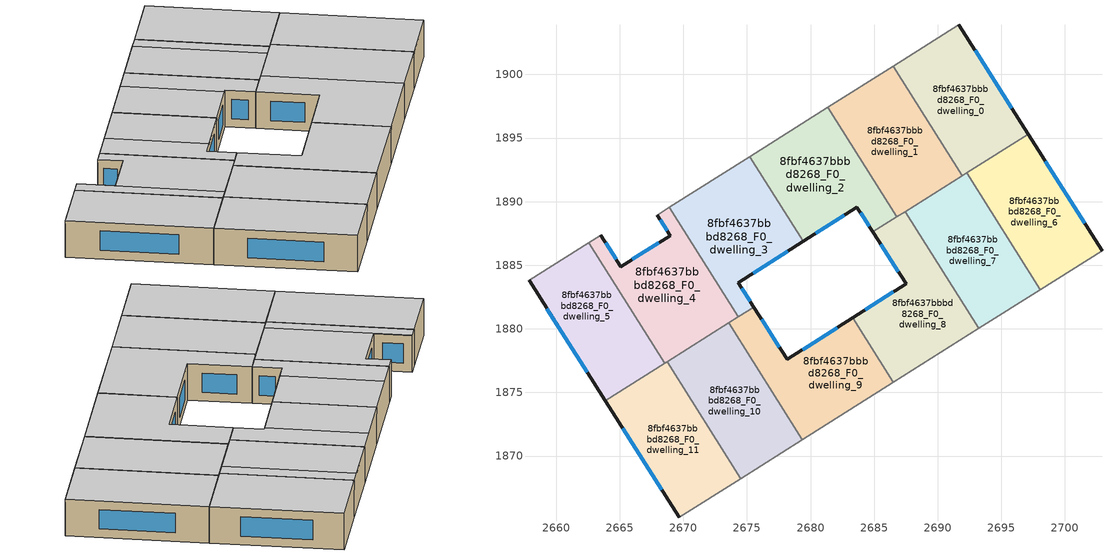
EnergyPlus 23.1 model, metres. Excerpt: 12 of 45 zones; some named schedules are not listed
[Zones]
8fbf4637bbbd8268_F0_dwelling_0
 floor ground (EU_floor_Construction): 2691.65,1903.91 2697.1,1895.31 2691.93,1892.05 2686.5,1900.66 z0
 wall outside (EU_wall_Construction): 2697.1,1895.31 2691.65,1903.91 z0:3
 wall to 8fbf4637bbbd8268_F0_dwelling_1 (EU_wall_Construction): 2686.5,1900.66 2691.93,1892.05 z0:3
 wall adiabatic (EU_wall_Construction): 2691.65,1903.91 2686.5,1900.66 z0:3
 wall to 8fbf4637bbbd8268_F0_dwelling_6 (EU_wall_Construction): 2692.28,1892.27 2697.1,1895.31 z0:3
 wall to 8fbf4637bbbd8268_F0_dwelling_7 (EU_wall_Construction): 2691.93,1892.05 2692.28,1892.27 z0:3
 window (EU_Window_Construction): 2695.82,1897.33 2692.93,1901.89 z0.7:2.3
 ceiling to 8fbf4637bbbd8268_F1_dwelling_0 (EU_floor_Construction): 2697.1,1895.31 2691.65,1903.91 2686.5,1900.66 2691.93,1892.05 z3
8fbf4637bbbd8268_F0_dwelling_1
 floor ground (EU_floor_Construction): 2686.5,1900.66 2691.93,1892.05 2686.77,1888.8 2681.34,1897.41 z0
 wall to 8fbf4637bbbd8268_F0_dwelling_2 (EU_wall_Construction): 2681.34,1897.41 2686.77,1888.8 z0:3
 wall adiabatic (EU_wall_Construction): 2686.5,1900.66 2681.34,1897.41 z0:3
 wall to 8fbf4637bbbd8268_F0_dwelling_7 (EU_wall_Construction): 2687.43,1889.21 2691.93,1892.05 z0:3
 wall to 8fbf4637bbbd8268_F0_dwelling_8 (EU_wall_Construction): 2686.77,1888.8 2687.43,1889.21 z0:3
 ceiling adiabatic (EU_roof_Construction): 2690.9,1891.4 2685.47,1900.01 2681.34,1897.41 2686.77,1888.8 z3
 ceiling to 8fbf4637bbbd8268_F1_dwelling_0 (EU_floor_Construction): 2691.93,1892.05 2686.5,1900.66 2685.47,1900.01 2690.9,1891.4 z3
8fbf4637bbbd8268_F0_dwelling_10
 floor ground (EU_floor_Construction): 2673.56,1880.46 2679.35,1871.29 2674.51,1868.23 2668.72,1877.41 z0
 wall to 8fbf4637bbbd8268_F0_dwelling_9 (EU_wall_Construction): 2679.35,1871.29 2673.56,1880.46 z0:3
 wall adiabatic (EU_wall_Construction): 2674.51,1868.23 2679.35,1871.29 z0:3
 wall to 8fbf4637bbbd8268_F0_dwelling_11 (EU_wall_Construction): 2668.72,1877.41 2674.51,1868.23 z0:3
 wall to 8fbf4637bbbd8268_F0_dwelling_4 (EU_wall_Construction): 2673.56,1880.46 2668.72,1877.41 z0:3
 ceiling to 8fbf4637bbbd8268_F1_dwelling_9 (EU_floor_Construction): 2679.35,1871.29 2673.56,1880.46 2668.72,1877.41 2674.51,1868.23 z3
8fbf4637bbbd8268_F0_dwelling_11
 floor ground (EU_floor_Construction): 2668.72,1877.41 2674.51,1868.23 2669.67,1865.19 2663.86,1874.35 z0
 wall outside (EU_wall_Construction): 2663.86,1874.35 2669.67,1865.19 z0:3
 wall adiabatic (EU_wall_Construction): 2669.67,1865.19 2674.51,1868.23 z0:3
 wall to 8fbf4637bbbd8268_F0_dwelling_5 (EU_wall_Construction): 2668.54,1877.3 2663.86,1874.35 z0:3
 wall to 8fbf4637bbbd8268_F0_dwelling_4 (EU_wall_Construction): 2668.72,1877.41 2668.54,1877.3 z0:3
 window (EU_Window_Construction): 2665.23,1872.2 2668.31,1867.34 z0.7:2.3
 ceiling to 8fbf4637bbbd8268_F1_dwelling_10 (EU_floor_Construction): 2674.51,1868.23 2668.72,1877.41 2663.86,1874.35 2669.67,1865.19 z3
8fbf4637bbbd8268_F0_dwelling_2
 floor ground (EU_floor_Construction): 2681.34,1897.41 2686.77,1888.8 2684.9,1887.62 2683.64,1889.57 2679.42,1886.88 2675.22,1893.54 z0
 wall outside (EU_wall_Construction): 2679.42,1886.88 2683.64,1889.57 2684.9,1887.62 z0:3
 wall to 8fbf4637bbbd8268_F0_dwelling_3 (EU_wall_Construction): 2675.22,1893.54 2679.42,1886.88 z0:3
 wall adiabatic (EU_wall_Construction): 2681.34,1897.41 2675.22,1893.54 z0:3
 wall to 8fbf4637bbbd8268_F0_dwelling_8 (EU_wall_Construction): 2684.9,1887.62 2686.77,1888.8 z0:3
 window (EU_Window_Construction): 2683.94,1889.11 2684.61,1888.08 / 2680.41,1887.51 2682.65,1888.94 z0.7:2.3
 ceiling adiabatic (EU_roof_Construction): 2683.41,1889.43 2679.23,1896.07 2675.22,1893.54 2679.42,1886.88 z3
 ceiling to 8fbf4637bbbd8268_F1_dwelling_1 (EU_floor_Construction): 2686.77,1888.8 2681.34,1897.41 2679.23,1896.07 2683.41,1889.43 2683.64,1889.57 2684.9,1887.62 z3
8fbf4637bbbd8268_F0_dwelling_3
 floor ground (EU_floor_Construction): 2675.22,1893.54 2679.42,1886.88 2674.32,1883.62 2675.54,1881.71 2674.34,1880.96 2668.91,1889.56 z0
 wall outside (EU_wall_Construction): 2675.54,1881.71 2674.32,1883.62 2679.42,1886.88 z0:3
 wall to 8fbf4637bbbd8268_F0_dwelling_4 (EU_wall_Construction): 2668.91,1889.56 2674.34,1880.96 z0:3
 wall adiabatic (EU_wall_Construction): 2675.22,1893.54 2668.91,1889.56 z0:3
 wall to 8fbf4637bbbd8268_F0_dwelling_9 (EU_wall_Construction): 2674.34,1880.96 2675.54,1881.71 z0:3
 window (EU_Window_Construction): 2675.25,1882.16 2674.61,1883.17 / 2675.52,1884.38 2678.22,1886.11 z0.7:2.3
 ceiling to 8fbf4637bbbd8268_F1_dwelling_3 (EU_floor_Construction): 2675.54,1881.71 2674.32,1883.62 2675.44,1884.34 2671.23,1891.02 2668.91,1889.56 2674.34,1880.96 z3
 ceiling adiabatic (EU_roof_Construction): 2679.42,1886.88 2675.22,1893.54 2671.23,1891.02 2675.44,1884.34 z3
8fbf4637bbbd8268_F0_dwelling_4
 floor ground (EU_floor_Construction): 2668.91,1889.56 2674.34,1880.96 2668.54,1877.3 2662.57,1886.77 2663.52,1887.37 2665.09,1884.89 2668.96,1887.33 2667.94,1888.95 z0
 wall outside (EU_wall_Construction): 2667.94,1888.95 2668.96,1887.33 2665.09,1884.89 2663.52,1887.37 z0:3
 wall adiabatic (EU_wall_Construction): 2668.91,1889.56 2667.94,1888.95 / 2663.52,1887.37 2662.57,1886.77 z0:3
 wall to 8fbf4637bbbd8268_F0_dwelling_5 (EU_wall_Construction): 2662.57,1886.77 2668.54,1877.3 z0:3
 wall to 8fbf4637bbbd8268_F0_dwelling_9 (EU_wall_Construction): 2673.56,1880.46 2674.34,1880.95 z0:3
 window (EU_Window_Construction): 2664.72,1885.47 2663.89,1886.79 / 2668.05,1886.76 2666,1885.47 / 2668.18,1888.57 2668.72,1887.71 z0.7:2.3
 ceiling to 8fbf4637bbbd8268_F1_dwelling_4 (EU_floor_Construction): 2669.48,1877.89 2663.51,1887.36 2662.57,1886.77 2668.54,1877.3 z3
 ceiling to 8fbf4637bbbd8268_F1_dwelling_3 (EU_floor_Construction): 2674.34,1880.96 2668.91,1889.56 2667.94,1888.95 2668.96,1887.33 2665.09,1884.89 2663.52,1887.37 2663.51,1887.36 2669.48,1877.89 z3
8fbf4637bbbd8268_F0_dwelling_5
 floor ground (EU_floor_Construction): 2662.57,1886.77 2668.54,1877.3 2663.86,1874.35 2657.87,1883.8 z0
 wall outside (EU_wall_Construction): 2657.87,1883.8 2663.86,1874.35 z0:3
 wall adiabatic (EU_wall_Construction): 2662.57,1886.77 2657.87,1883.8 z0:3
 window (EU_Window_Construction): 2659.28,1881.58 2662.46,1876.57 z0.7:2.3
 ceiling to 8fbf4637bbbd8268_F1_dwelling_4 (EU_floor_Construction): 2668.54,1877.3 2662.57,1886.77 2657.87,1883.8 2663.86,1874.35 z3
8fbf4637bbbd8268_F0_dwelling_6
 floor ground (EU_floor_Construction): 2697.1,1895.31 2702.92,1886.15 2698.06,1883.09 2692.28,1892.27 z0
 wall outside (EU_wall_Construction): 2702.92,1886.15 2697.1,1895.31 z0:3
 wall adiabatic (EU_wall_Construction): 2698.06,1883.09 2702.92,1886.15 z0:3
 wall to 8fbf4637bbbd8268_F0_dwelling_7 (EU_wall_Construction): 2692.28,1892.27 2698.06,1883.09 z0:3
 window (EU_Window_Construction): 2701.55,1888.3 2698.47,1893.16 z0.7:2.3
 ceiling to 8fbf4637bbbd8268_F1_dwelling_5 (EU_floor_Construction): 2702.92,1886.15 2697.1,1895.31 2692.28,1892.27 2698.06,1883.09 z3
8fbf4637bbbd8268_F0_dwelling_7
 floor ground (EU_floor_Construction): 2692.28,1892.27 2698.06,1883.09 2693.22,1880.04 2687.43,1889.21 z0
 wall adiabatic (EU_wall_Construction): 2693.22,1880.04 2698.06,1883.09 z0:3
 wall to 8fbf4637bbbd8268_F0_dwelling_8 (EU_wall_Construction): 2687.43,1889.21 2693.22,1880.04 z0:3
 ceiling to 8fbf4637bbbd8268_F1_dwelling_6 (EU_floor_Construction): 2698.06,1883.09 2692.28,1892.27 2687.43,1889.21 2693.22,1880.04 z3
8fbf4637bbbd8268_F0_dwelling_8
 floor ground (EU_floor_Construction): 2687.43,1889.21 2693.22,1880.04 2686.51,1875.8 2683.31,1880.87 2687.51,1883.55 2684.9,1887.62 z0
 wall outside (EU_wall_Construction): 2684.9,1887.62 2687.51,1883.55 2683.31,1880.87 z0:3
 wall adiabatic (EU_wall_Construction): 2686.51,1875.8 2693.22,1880.04 z0:3
 wall to 8fbf4637bbbd8268_F0_dwelling_9 (EU_wall_Construction): 2683.31,1880.87 2686.51,1875.8 z0:3
 window (EU_Window_Construction): 2685.51,1886.66 2686.9,1884.51 / 2686.52,1882.92 2684.3,1881.5 z0.7:2.3
 ceiling to 8fbf4637bbbd8268_F1_dwelling_7 (EU_floor_Construction): 2693.22,1880.04 2687.43,1889.21 2684.9,1887.62 2687.51,1883.55 2683.31,1880.87 2686.51,1875.8 z3
8fbf4637bbbd8268_F0_dwelling_9
 floor ground (EU_floor_Construction): 2683.31,1880.87 2686.51,1875.8 2679.35,1871.29 2673.56,1880.46 2675.54,1881.71 2678.18,1877.6 z0
 wall outside (EU_wall_Construction): 2683.31,1880.87 2678.18,1877.6 2675.54,1881.71 z0:3
 wall adiabatic (EU_wall_Construction): 2679.35,1871.29 2686.51,1875.8 z0:3
 window (EU_Window_Construction): 2677.56,1878.56 2676.16,1880.75 / 2682.1,1880.1 2679.38,1878.37 z0.7:2.3
 ceiling to 8fbf4637bbbd8268_F1_dwelling_8 (EU_floor_Construction): 2686.51,1875.8 2683.31,1880.87 2678.18,1877.6 2675.54,1881.71 2673.56,1880.46 2679.35,1871.29 z3
[Building]
EU S2 Campaign: North Axis=0; Terrain=City; Solar Distribution=FullExterior
[Site:Location]
Budapest.Ferenc.Liszt.Intl.AP: Latitude=47.437; Longitude=19.256; Time Zone=1; Elevation=185
[SizingPeriod:WeatherFileDays]
AnnualSizingPeriod: Begin Month=1; Begin Day of Month=1; End Month=12; End Day of Month=31; Day of Week for Start Day=Monday; Use Weather File Daylight Saving Period=No; Use Weather File Rain and Snow Indicators=No
[MATERIAL]
EU_InternalMass_Material: Roughness=MediumRough; Thickness=0.1; Conductivity=1; Density=1800; Specific Heat=900; Thermal Absorptance=0.9; Solar Absorptance=0.7; Visible Absorptance=0.7
[MATERIAL:NOMASS] Roughness=MediumRough; Thermal Absorptance=0.9; Solar Absorptance=0.7; Visible Absorptance=0.7
Name | Thermal Resistance
EU_wall_NoMass | 0.832559
EU_roof_NoMass | 1.39638
EU_floor_NoMass | 0.872794
[WINDOWMATERIAL:SIMPLEGLAZINGSYSTEM]
EU_Window_SimpleGlazing: UFactor=2.79869; Solar Heat Gain Coefficient=0.75; Visible Transmittance=0.75
[CONSTRUCTION]
EU_wall_Construction: EU_wall_NoMass
EU_roof_Construction: EU_roof_NoMass
EU_floor_Construction: EU_floor_NoMass
EU_Window_Construction: EU_Window_SimpleGlazing
EU_InternalMass_Construction: EU_InternalMass_Material
[ZONE] Type=1; Multiplier=1; Ceiling Height=autocalculate; Floor Area=autocalculate; Part of Total Floor Area=Yes
Name | Volume
8fbf4637bbbd8268_F0_dwelling_0 | 186.306
8fbf4637bbbd8268_F0_dwelling_1; 8fbf4637bbbd8268_F0_dwelling_10; 8fbf4637bbbd8268_F0_dwelling_6; 8fbf4637bbbd8268_F0_dwelling_7 | 186.299
8fbf4637bbbd8268_F0_dwelling_11 | 186.308
8fbf4637bbbd8268_F0_dwelling_2 | 186.314
8fbf4637bbbd8268_F0_dwelling_3 | 186.304
8fbf4637bbbd8268_F0_dwelling_4; 8fbf4637bbbd8268_F0_dwelling_9 | 186.298
8fbf4637bbbd8268_F0_dwelling_5 | 186.301
8fbf4637bbbd8268_F0_dwelling_8 | 186.313
[INTERNALMASS] Construction=EU_InternalMass_Construction
Name | Zone or ZoneList | Surface Area
8fbf4637bbbd8268_F0_dwelling_0_EU_InternalMass | 8fbf4637bbbd8268_F0_dwelling_0 | 62.1019
8fbf4637bbbd8268_F0_dwelling_1_EU_InternalMass | 8fbf4637bbbd8268_F0_dwelling_1 | 62.0998
8fbf4637bbbd8268_F0_dwelling_2_EU_InternalMass | 8fbf4637bbbd8268_F0_dwelling_2 | 62.1045
8fbf4637bbbd8268_F0_dwelling_3_EU_InternalMass | 8fbf4637bbbd8268_F0_dwelling_3 | 62.1012
8fbf4637bbbd8268_F0_dwelling_4_EU_InternalMass | 8fbf4637bbbd8268_F0_dwelling_4 | 62.0993
8fbf4637bbbd8268_F0_dwelling_5_EU_InternalMass | 8fbf4637bbbd8268_F0_dwelling_5 | 62.1005
8fbf4637bbbd8268_F0_dwelling_6_EU_InternalMass | 8fbf4637bbbd8268_F0_dwelling_6 | 62.0998
8fbf4637bbbd8268_F0_dwelling_7_EU_InternalMass | 8fbf4637bbbd8268_F0_dwelling_7 | 62.0997
8fbf4637bbbd8268_F0_dwelling_8_EU_InternalMass | 8fbf4637bbbd8268_F0_dwelling_8 | 62.1044
8fbf4637bbbd8268_F0_dwelling_9_EU_InternalMass | 8fbf4637bbbd8268_F0_dwelling_9 | 62.0994
8fbf4637bbbd8268_F0_dwelling_10_EU_InternalMass | 8fbf4637bbbd8268_F0_dwelling_10 | 62.0997
8fbf4637bbbd8268_F0_dwelling_11_EU_InternalMass | 8fbf4637bbbd8268_F0_dwelling_11 | 62.1029
[OTHEREQUIPMENT] Fuel Type=Electricity; Design Level Calculation Method=Watts/Area; Power per Zone Floor Area=1; Fraction Latent=0; Fraction Radiant=0; Fraction Lost=0; Carbon Dioxide Generation Rate=0; EndUse Subcategory=EU_Step8_InternalGains
Name | Zone or ZoneList or Space or SpaceList | Schedule
EU_Step8_InternalGain_8fbf4637bbbd8268_F0_dwelling_0_f000 | 8fbf4637bbbd8268_F0_dwelling_0 | EU_Step8_GainSchedule_8fbf4637bbbd8268_F0_dwelling_0_f000
EU_Step8_InternalGain_8fbf4637bbbd8268_F0_dwelling_1_f000 | 8fbf4637bbbd8268_F0_dwelling_1 | EU_Step8_GainSchedule_8fbf4637bbbd8268_F0_dwelling_1_f000
EU_Step8_InternalGain_8fbf4637bbbd8268_F0_dwelling_2_f000 | 8fbf4637bbbd8268_F0_dwelling_2 | EU_Step8_GainSchedule_8fbf4637bbbd8268_F0_dwelling_2_f000
EU_Step8_InternalGain_8fbf4637bbbd8268_F0_dwelling_3_f000 | 8fbf4637bbbd8268_F0_dwelling_3 | EU_Step8_GainSchedule_8fbf4637bbbd8268_F0_dwelling_3_f000
EU_Step8_InternalGain_8fbf4637bbbd8268_F0_dwelling_4_f000 | 8fbf4637bbbd8268_F0_dwelling_4 | EU_Step8_GainSchedule_8fbf4637bbbd8268_F0_dwelling_4_f000
EU_Step8_InternalGain_8fbf4637bbbd8268_F0_dwelling_5_f000 | 8fbf4637bbbd8268_F0_dwelling_5 | EU_Step8_GainSchedule_8fbf4637bbbd8268_F0_dwelling_5_f000
EU_Step8_InternalGain_8fbf4637bbbd8268_F0_dwelling_6_f000 | 8fbf4637bbbd8268_F0_dwelling_6 | EU_Step8_GainSchedule_8fbf4637bbbd8268_F0_dwelling_6_f000
EU_Step8_InternalGain_8fbf4637bbbd8268_F0_dwelling_7_f000 | 8fbf4637bbbd8268_F0_dwelling_7 | EU_Step8_GainSchedule_8fbf4637bbbd8268_F0_dwelling_7_f000
EU_Step8_InternalGain_8fbf4637bbbd8268_F0_dwelling_8_f000 | 8fbf4637bbbd8268_F0_dwelling_8 | EU_Step8_GainSchedule_8fbf4637bbbd8268_F0_dwelling_8_f000
EU_Step8_InternalGain_8fbf4637bbbd8268_F0_dwelling_9_f000 | 8fbf4637bbbd8268_F0_dwelling_9 | EU_Step8_GainSchedule_8fbf4637bbbd8268_F0_dwelling_9_f000
EU_Step8_InternalGain_8fbf4637bbbd8268_F0_dwelling_10_f000 | 8fbf4637bbbd8268_F0_dwelling_10 | EU_Step8_GainSchedule_8fbf4637bbbd8268_F0_dwelling_10_f000
EU_Step8_InternalGain_8fbf4637bbbd8268_F0_dwelling_11_f000 | 8fbf4637bbbd8268_F0_dwelling_11 | EU_Step8_GainSchedule_8fbf4637bbbd8268_F0_dwelling_11_f000
[ZONEVENTILATION:DESIGNFLOWRATE] Schedule=EU_AlwaysOn; Design Flow Rate Calculation Method=AirChanges/Hour; Air Changes per Hour=0.475469; Ventilation Type=Natural; Fan Pressure Rise=0; Fan Total Efficiency=1; Constant Term Coefficient=1; Temperature Term Coefficient=0; Velocity Term Coefficient=0; Velocity Squared Term Coefficient=0; Minimum Indoor Temperature=-100; Maximum Indoor Temperature=100; Delta Temperature=-100; Minimum Outdoor Temperature=-100; Maximum Outdoor Temperature=100; Maximum Wind Speed=40
Name | Zone or ZoneList or Space or SpaceList
EU_ConstantAir_8fbf4637bbbd8268_F0_dwelling_0 | 8fbf4637bbbd8268_F0_dwelling_0
EU_ConstantAir_8fbf4637bbbd8268_F0_dwelling_1 | 8fbf4637bbbd8268_F0_dwelling_1
EU_ConstantAir_8fbf4637bbbd8268_F0_dwelling_2 | 8fbf4637bbbd8268_F0_dwelling_2
EU_ConstantAir_8fbf4637bbbd8268_F0_dwelling_3 | 8fbf4637bbbd8268_F0_dwelling_3
EU_ConstantAir_8fbf4637bbbd8268_F0_dwelling_4 | 8fbf4637bbbd8268_F0_dwelling_4
EU_ConstantAir_8fbf4637bbbd8268_F0_dwelling_5 | 8fbf4637bbbd8268_F0_dwelling_5
EU_ConstantAir_8fbf4637bbbd8268_F0_dwelling_6 | 8fbf4637bbbd8268_F0_dwelling_6
EU_ConstantAir_8fbf4637bbbd8268_F0_dwelling_7 | 8fbf4637bbbd8268_F0_dwelling_7
EU_ConstantAir_8fbf4637bbbd8268_F0_dwelling_8 | 8fbf4637bbbd8268_F0_dwelling_8
EU_ConstantAir_8fbf4637bbbd8268_F0_dwelling_9 | 8fbf4637bbbd8268_F0_dwelling_9
EU_ConstantAir_8fbf4637bbbd8268_F0_dwelling_10 | 8fbf4637bbbd8268_F0_dwelling_10
EU_ConstantAir_8fbf4637bbbd8268_F0_dwelling_11 | 8fbf4637bbbd8268_F0_dwelling_11
[HVACTEMPLATE:THERMOSTAT] Constant Heating Setpoint=20; Constant Cooling Setpoint=50
EU_HeatOnly_8fbf4637bbbd8268_F0_dwelling_0; EU_HeatOnly_8fbf4637bbbd8268_F0_dwelling_1; EU_HeatOnly_8fbf4637bbbd8268_F0_dwelling_2; EU_HeatOnly_8fbf4637bbbd8268_F0_dwelling_3; EU_HeatOnly_8fbf4637bbbd8268_F0_dwelling_4; EU_HeatOnly_8fbf4637bbbd8268_F0_dwelling_5; EU_HeatOnly_8fbf4637bbbd8268_F0_dwelling_6; EU_HeatOnly_8fbf4637bbbd8268_F0_dwelling_7; EU_HeatOnly_8fbf4637bbbd8268_F0_dwelling_8; EU_HeatOnly_8fbf4637bbbd8268_F0_dwelling_9; EU_HeatOnly_8fbf4637bbbd8268_F0_dwelling_10; EU_HeatOnly_8fbf4637bbbd8268_F0_dwelling_11; EU_HeatOnly_8fbf4637bbbd8268_F1_dwelling_0; EU_HeatOnly_8fbf4637bbbd8268_F1_dwelling_1; EU_HeatOnly_8fbf4637bbbd8268_F1_dwelling_2; EU_HeatOnly_8fbf4637bbbd8268_F1_dwelling_3; EU_HeatOnly_8fbf4637bbbd8268_F1_dwelling_4; EU_HeatOnly_8fbf4637bbbd8268_F1_dwelling_5; EU_HeatOnly_8fbf4637bbbd8268_F1_dwelling_6; EU_HeatOnly_8fbf4637bbbd8268_F1_dwelling_7; EU_HeatOnly_8fbf4637bbbd8268_F1_dwelling_8; EU_HeatOnly_8fbf4637bbbd8268_F1_dwelling_9; EU_HeatOnly_8fbf4637bbbd8268_F1_dwelling_10; EU_HeatOnly_8fbf4637bbbd8268_F2_dwelling_0; EU_HeatOnly_8fbf4637bbbd8268_F2_dwelling_1; EU_HeatOnly_8fbf4637bbbd8268_F2_dwelling_2; EU_HeatOnly_8fbf4637bbbd8268_F2_dwelling_3; EU_HeatOnly_8fbf4637bbbd8268_F2_dwelling_4; EU_HeatOnly_8fbf4637bbbd8268_F2_dwelling_5; EU_HeatOnly_8fbf4637bbbd8268_F2_dwelling_6; EU_HeatOnly_8fbf4637bbbd8268_F2_dwelling_7; EU_HeatOnly_8fbf4637bbbd8268_F2_dwelling_8; EU_HeatOnly_8fbf4637bbbd8268_F2_dwelling_9; EU_HeatOnly_8fbf4637bbbd8268_F2_dwelling_10; EU_HeatOnly_8fbf4637bbbd8268_F3_dwelling_0; EU_HeatOnly_8fbf4637bbbd8268_F3_dwelling_1; EU_HeatOnly_8fbf4637bbbd8268_F3_dwelling_2; EU_HeatOnly_8fbf4637bbbd8268_F3_dwelling_3; EU_HeatOnly_8fbf4637bbbd8268_F3_dwelling_4; EU_HeatOnly_8fbf4637bbbd8268_F3_dwelling_5; EU_HeatOnly_8fbf4637bbbd8268_F3_dwelling_6; EU_HeatOnly_8fbf4637bbbd8268_F3_dwelling_7; EU_HeatOnly_8fbf4637bbbd8268_F3_dwelling_8; EU_HeatOnly_8fbf4637bbbd8268_F3_dwelling_9; EU_HeatOnly_8fbf4637bbbd8268_F3_dwelling_10
[HVACTEMPLATE:ZONE:IDEALLOADSAIRSYSTEM] System Availability Schedule=EU_AlwaysOn; Maximum Heating Supply Air Temperature=50; Minimum Cooling Supply Air Temperature=13; Maximum Heating Supply Air Humidity Ratio=0.0156; Minimum Cooling Supply Air Humidity Ratio=0.0077; Heating Limit=NoLimit; Cooling Limit=NoLimit; Heating Availability Schedule=EU_AlwaysOn; Cooling Availability Schedule=EU_CoolingOff; Dehumidification Control Type=ConstantSensibleHeatRatio; Cooling Sensible Heat Ratio=0.7; Dehumidification Setpoint=60; Humidification Control Type=None; Humidification Setpoint=30; Outdoor Air Method=None; Outdoor Air Flow Rate per Person=0.00944; Outdoor Air Flow Rate per Zone Floor Area=0; Outdoor Air Flow Rate per Zone=0; Demand Controlled Ventilation Type=None; Outdoor Air Economizer Type=NoEconomizer; Heat Recovery Type=None; Sensible Heat Recovery Effectiveness=0.7; Latent Heat Recovery Effectiveness=0.65
Name | Template Thermostat
8fbf4637bbbd8268_F0_dwelling_0 | EU_HeatOnly_8fbf4637bbbd8268_F0_dwelling_0
8fbf4637bbbd8268_F0_dwelling_1 | EU_HeatOnly_8fbf4637bbbd8268_F0_dwelling_1
8fbf4637bbbd8268_F0_dwelling_2 | EU_HeatOnly_8fbf4637bbbd8268_F0_dwelling_2
8fbf4637bbbd8268_F0_dwelling_3 | EU_HeatOnly_8fbf4637bbbd8268_F0_dwelling_3
8fbf4637bbbd8268_F0_dwelling_4 | EU_HeatOnly_8fbf4637bbbd8268_F0_dwelling_4
8fbf4637bbbd8268_F0_dwelling_5 | EU_HeatOnly_8fbf4637bbbd8268_F0_dwelling_5
8fbf4637bbbd8268_F0_dwelling_6 | EU_HeatOnly_8fbf4637bbbd8268_F0_dwelling_6
8fbf4637bbbd8268_F0_dwelling_7 | EU_HeatOnly_8fbf4637bbbd8268_F0_dwelling_7
8fbf4637bbbd8268_F0_dwelling_8 | EU_HeatOnly_8fbf4637bbbd8268_F0_dwelling_8
8fbf4637bbbd8268_F0_dwelling_9 | EU_HeatOnly_8fbf4637bbbd8268_F0_dwelling_9
8fbf4637bbbd8268_F0_dwelling_10 | EU_HeatOnly_8fbf4637bbbd8268_F0_dwelling_10
8fbf4637bbbd8268_F0_dwelling_11 | EU_HeatOnly_8fbf4637bbbd8268_F0_dwelling_11
[SIZING:ZONE] Zone Cooling Design Supply Air Temperature Input Method=SupplyAirTemperature; Zone Cooling Design Supply Air Temperature=13; Zone Heating Design Supply Air Temperature Input Method=SupplyAirTemperature; Zone Heating Design Supply Air Temperature=50; Zone Cooling Design Supply Air Humidity Ratio=0.008; Zone Heating Design Supply Air Humidity Ratio=0.008; Cooling Design Air Flow Method=DesignDay; Cooling Design Air Flow Rate=0; Cooling Minimum Air Flow per Zone Floor Area=0.000762; Cooling Minimum Air Flow=0; Cooling Minimum Air Flow Fraction=0.2; Heating Design Air Flow Method=DesignDay; Heating Design Air Flow Rate=0; Heating Maximum Air Flow per Zone Floor Area=0.002032; Heating Maximum Air Flow=0.141576; Heating Maximum Air Flow Fraction=0.3; Account for Dedicated Outdoor Air System=No; Dedicated Outdoor Air System Control Strategy=NeutralSupplyAir; Dedicated Outdoor Air Low Setpoint Temperature for Design=autosize; Dedicated Outdoor Air High Setpoint Temperature for Design=autosize; Zone Load Sizing Method=Sensible Load Only No Latent Load; Zone Latent Cooling Design Supply Air Humidity Ratio Input Method=HumidityRatioDifference; Zone Cooling Design Supply Air Humidity Ratio Difference=0.005; Zone Latent Heating Design Supply Air Humidity Ratio Input Method=HumidityRatioDifference; Zone Humidification Design Supply Air Humidity Ratio Difference=0.005
8fbf4637bbbd8268_F0_dwelling_0; 8fbf4637bbbd8268_F0_dwelling_1; 8fbf4637bbbd8268_F0_dwelling_2; 8fbf4637bbbd8268_F0_dwelling_3; 8fbf4637bbbd8268_F0_dwelling_4; 8fbf4637bbbd8268_F0_dwelling_5; 8fbf4637bbbd8268_F0_dwelling_6; 8fbf4637bbbd8268_F0_dwelling_7; 8fbf4637bbbd8268_F0_dwelling_8; 8fbf4637bbbd8268_F0_dwelling_9; 8fbf4637bbbd8268_F0_dwelling_10; 8fbf4637bbbd8268_F0_dwelling_11
